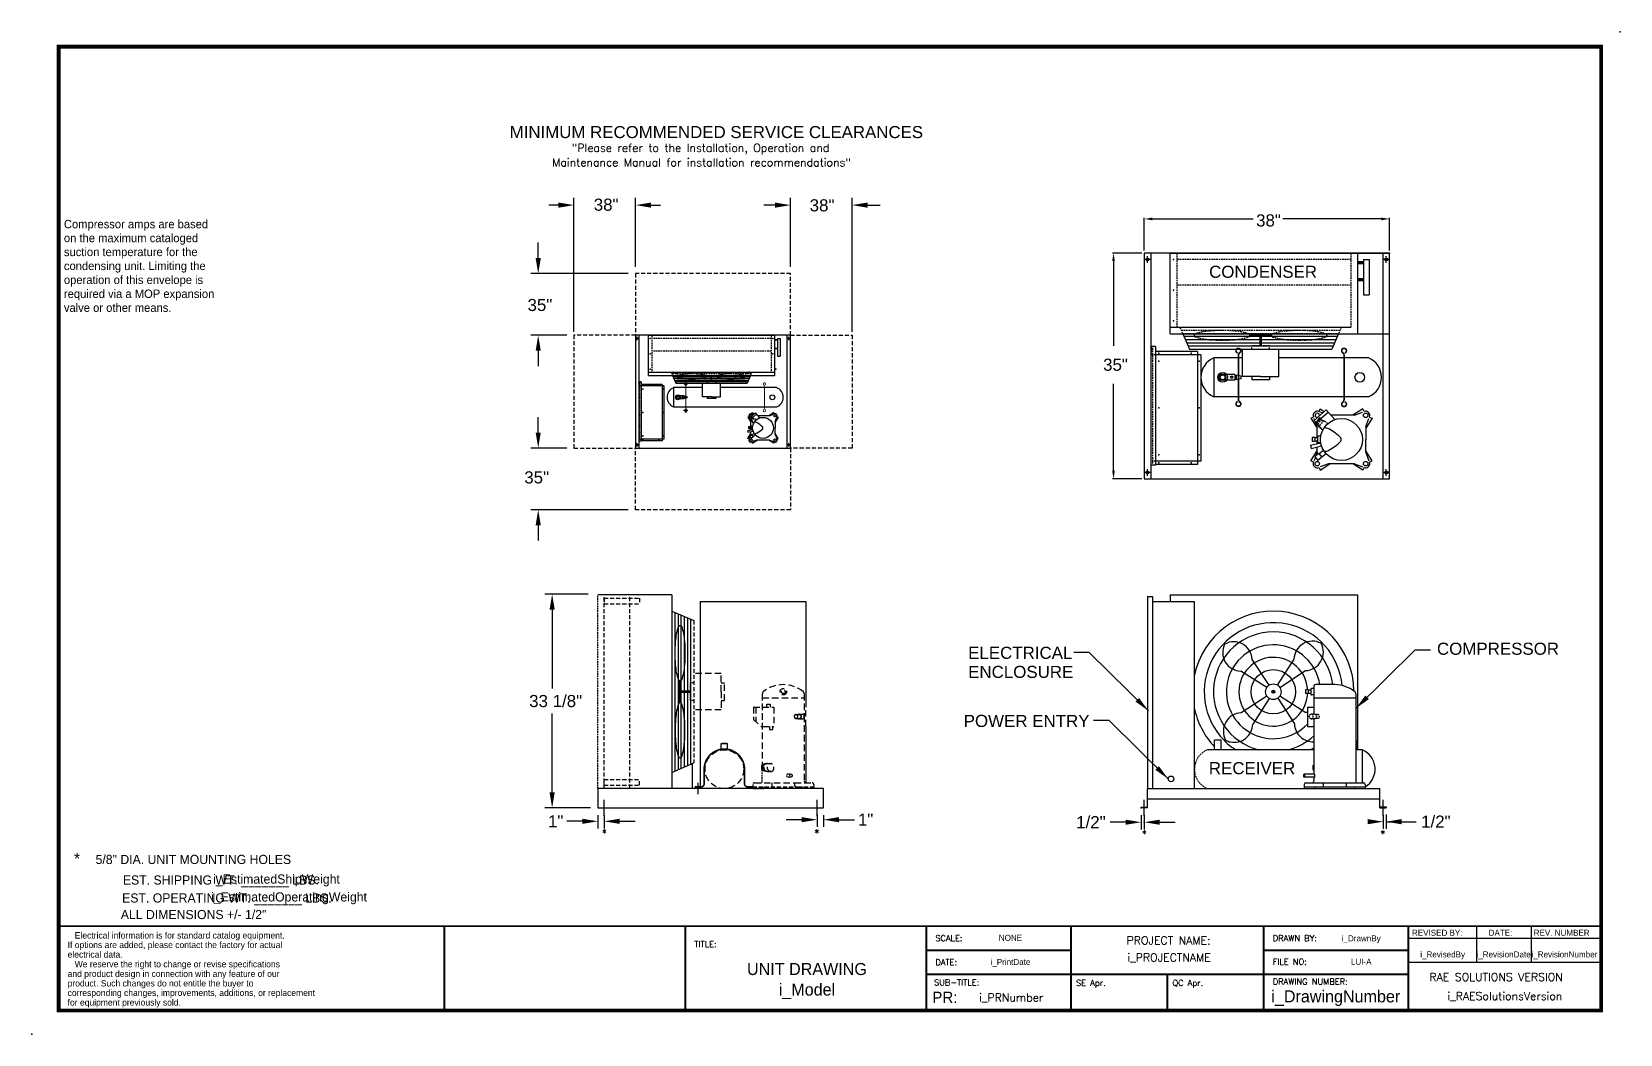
# Model space of a CAD drawing. Extents: x -17 to 230, y -3 to 152.
import ezdxf
from ezdxf.enums import TextEntityAlignment as Align

# ---------------------------------------------------------------- set-up
doc = ezdxf.new("R2010")
doc.units = 0
doc.header["$MEASUREMENT"] = 0
doc.linetypes.add('HIDDEN', pattern=[0.375, 0.25, -0.125])
doc.layers.get('0').update_dxf_attribs({"linetype": 'CONTINUOUS'})
doc.styles.add('dimentions', font='ARIAL.TTF')
doc.styles.add('SIMPLEX', font='SIMPLEX')
doc.dimstyles.get("Standard").update_dxf_attribs({"dimtxt": 1.245, "dimasz": 1.245, "dimexe": 0.18, "dimexo": 0.375, "dimgap": 0.09, "dimtad": 0, "dimtih": 1, "dimtoh": 1, "dimdec": 1, "dimzin": 0, "dimdsep": 46, "dimlunit": 5, "dimtxsty": 'STANDARD', "dimcen": 0.09, "dimadec": 0, "dimazin": 0, "dimtfac": 1, "dimtdec": 1, "dimtofl": 0, "dimtmove": 0, "dimatfit": 3, "dimfxl": 1, "dimtolj": 1, "dimtzin": 0, "dimarcsym": 0})

msp = doc.modelspace()

# ---------------------------------------------------------------- linework, layer by layer
at = {"color": 0, "lineweight": 30}
for p, q in [((67.4, 105.49), (67.4, 126.26)), ((76.95, 115.56), (76.95, 126.26)), ((100.95, 115.56), (100.95, 126.26)), ((100.95, 115.56), (100.95, 126.26)), ((110.5, 105.49), (110.5, 126.26)), ((65, 125.13), (63.52, 125.13)), ((79.35, 125.13), (80.81, 125.13)), ((98.55, 125.13), (96.83, 125.13)), ((112.9, 125.13), (114.86, 125.13)), ((155.79, 118.08), (155.79, 123.17)), ((193.79, 118.08), (193.79, 123.17)), ((157.04, 122.99), (172.64, 122.99)), ((192.55, 122.99), (177.27, 122.99)), ((61.86, 116.92), (61.86, 119.32)), ((155.42, 117.7), (150.84, 117.7)), ((151.02, 116.46), (151.02, 103.31)), ((155.79, 117.7), (155.79, 82.7)), ((193.79, 117.7), (155.79, 117.7)), ((156.79, 116.7), (155.88, 116.7)), ((156.29, 116.17), (156.29, 117.2)), ((156.79, 117.7), (156.79, 82.7)), ((159.82, 105.2), (159.82, 117.7)), ((159.82, 117.7), (193.79, 117.7)), ((188.82, 117.7), (188.82, 105.2)), ((189.76, 116.7), (189.76, 111.2)), ((189.76, 116.7), (190.64, 116.7)), ((190.64, 116.7), (190.64, 111.2)), ((192.79, 82.7), (192.79, 117.7)), ((193.79, 116.7), (192.88, 116.7)), ((193.29, 116.17), (193.29, 117.2)), ((193.79, 82.7), (193.79, 117.7)), ((75.82, 114.52), (60.74, 114.52)), ((189.76, 111.2), (190.64, 111.2)), ((159.82, 106.2), (187.82, 106.2)), ((66.32, 104.97), (60.74, 104.97)), ((66.27, 104.97), (60.74, 104.97)), ((100.95, 104.97), (76.95, 104.97)), ((76.95, 104.97), (76.95, 87.47)), ((77.45, 104.47), (76.99, 104.47)), ((77.2, 104.21), (77.2, 104.72)), ((77.45, 104.97), (77.45, 87.47)), ((78.96, 104.97), (98.46, 104.97)), ((78.96, 98.72), (78.96, 104.97)), ((98.46, 104.97), (98.46, 98.72)), ((98.93, 104.47), (98.93, 101.72)), ((98.93, 104.47), (99.37, 104.47)), ((99.37, 104.47), (99.37, 101.72)), ((100.45, 87.47), (100.45, 104.97)), ((100.95, 104.47), (100.49, 104.47)), ((100.7, 104.21), (100.7, 104.72)), ((100.95, 87.47), (100.95, 104.97)), ((159.82, 105.2), (193.79, 105.2)), ((161.75, 105.2), (162.77, 102.82)), ((185.7, 104.75), (161.94, 104.75)), ((185.49, 104.27), (162.15, 104.27)), ((162.36, 103.78), (185.29, 103.78)), ((185.89, 105.2), (184.87, 102.82)), ((61.86, 102.57), (61.86, 100.17)), ((98.93, 101.72), (99.37, 101.72)), ((156.79, 103.2), (156.79, 84.83)), ((157.54, 103.2), (156.79, 103.2)), ((157.54, 103.2), (157.54, 84.83)), ((164.04, 102.45), (157.54, 102.45)), ((164.54, 101.95), (157.54, 101.95)), ((162.57, 103.3), (185.08, 103.3)), ((162.77, 102.82), (184.87, 102.82)), ((164.04, 102.45), (164.04, 84.95)), ((164.54, 101.95), (164.54, 85.45)), ((171.01, 101.44), (166.56, 101.44)), ((166.56, 101.44), (166.56, 95.44)), ((171.01, 98.57), (171.01, 102.82)), ((176.64, 98.57), (176.64, 102.82)), ((184.81, 101.44), (176.64, 101.44)), ((190.56, 101.44), (184.81, 101.44)), ((78.96, 99.22), (98.46, 99.22)), ((78.96, 98.72), (98.46, 98.72)), ((82.68, 98.72), (83.19, 97.53)), ((94.65, 98.5), (82.77, 98.5)), ((94.75, 98.72), (94.24, 97.53)), ((169.81, 98.89), (167.33, 98.89)), ((167.33, 98.89), (167.33, 98)), ((169.81, 98.89), (169.81, 98)), ((170.06, 98.61), (169.81, 98.61)), ((170.06, 98.05), (170.06, 98.79)), ((170.78, 98.61), (170.06, 98.79)), ((170.78, 98.23), (170.78, 98.61)), ((173.82, 98.57), (171.01, 98.57)), ((172.45, 98.57), (172.45, 98.07)), ((173.82, 98.57), (176.64, 98.57)), ((175.2, 98.57), (175.2, 98.07)), ((77.45, 97.72), (77.45, 88.54)), ((77.82, 97.72), (77.45, 97.72)), ((77.82, 97.72), (77.82, 88.54)), ((81.07, 97.35), (77.82, 97.35)), ((81.32, 97.1), (77.82, 97.1)), ((81.07, 97.35), (81.07, 88.6)), ((81.32, 97.1), (81.32, 88.85)), ((87.31, 96.84), (82.82, 96.84)), ((82.82, 96.84), (82.82, 93.84)), ((94.55, 98.26), (82.88, 98.26)), ((82.98, 98.01), (94.44, 98.01)), ((83.08, 97.77), (94.34, 97.77)), ((83.19, 97.53), (94.24, 97.53)), ((85.05, 97.41), (84.4, 97.41)), ((84.73, 97.08), (84.73, 97.73)), ((87.31, 95.41), (87.31, 97.53)), ((90.12, 95.41), (90.12, 97.53)), ((98.82, 96.84), (90.12, 96.84)), ((151.02, 83.95), (151.02, 97.41)), ((169.81, 98), (167.33, 98)), ((170.06, 98.23), (169.81, 98.23)), ((170.78, 98.23), (170.06, 98.05)), ((175.2, 98.07), (172.45, 98.07)), ((82.82, 93.84), (98.82, 93.84)), ((84.45, 95.57), (83.21, 95.57)), ((83.21, 95.57), (83.21, 95.12)), ((84.45, 95.12), (83.21, 95.12)), ((84.45, 95.57), (84.45, 95.12)), ((84.57, 95.43), (84.45, 95.43)), ((84.57, 95.24), (84.45, 95.24)), ((84.93, 95.43), (84.57, 95.52)), ((84.57, 95.15), (84.57, 95.52)), ((84.93, 95.24), (84.57, 95.15)), ((84.73, 93.61), (84.73, 92.96)), ((84.93, 95.24), (84.93, 95.43)), ((88.71, 95.41), (87.31, 95.41)), ((88.03, 95.41), (88.03, 95.16)), ((89.4, 95.16), (88.03, 95.16)), ((88.71, 95.41), (90.12, 95.41)), ((89.4, 95.41), (89.4, 95.16)), ((190.56, 95.44), (166.56, 95.44)), ((61.86, 89.87), (61.86, 92.27)), ((85.05, 93.28), (84.4, 93.28)), ((94.53, 92.34), (94.33, 92.25)), ((94.33, 92.25), (94.82, 91.49)), ((94.53, 92.34), (94.52, 92.36)), ((94.62, 92.12), (94.57, 92.24)), ((95.52, 92.91), (94.58, 92.09)), ((95.24, 91.32), (94.58, 92.09)), ((94.79, 91.72), (94.64, 91.83)), ((94.82, 91.61), (94.67, 91.98)), ((95.68, 92.72), (94.74, 91.9)), ((94.82, 90.73), (94.82, 91.61)), ((94.95, 92.77), (94.94, 92.77)), ((94.95, 92.77), (95.04, 92.97)), ((95.04, 92.97), (95.36, 92.77)), ((95.23, 92.66), (95.06, 92.73)), ((96.19, 92.14), (95.52, 92.91)), ((97.71, 92.48), (95.89, 92.48)), ((98.35, 92.97), (97.59, 92.48)), ((97.71, 92.48), (98.34, 92.73)), ((98.44, 92.77), (98.35, 92.97)), ((98.44, 92.77), (98.46, 92.77)), ((98.58, 91.61), (98.57, 90.59)), ((99.06, 92.25), (98.58, 91.49)), ((98.58, 91.61), (98.82, 92.24)), ((98.87, 92.34), (98.87, 92.36)), ((98.87, 92.34), (99.06, 92.25)), ((182.02, 92.28), (181.62, 92.1)), ((181.62, 92.1), (182.59, 90.58)), ((182.02, 92.28), (182, 92.31)), ((182.19, 91.84), (182.1, 92.07)), ((183.99, 93.41), (182.11, 91.77)), ((183.44, 90.24), (182.11, 91.77)), ((182.53, 91.03), (182.24, 91.26)), ((182.59, 90.82), (182.3, 91.55)), ((184.32, 93.04), (182.43, 91.4)), ((182.87, 93.13), (182.83, 93.14)), ((182.87, 93.13), (183.05, 93.53)), ((183.05, 93.53), (183.67, 93.13)), ((183.42, 92.91), (183.07, 93.05)), ((185.33, 91.88), (183.99, 93.41)), ((188.37, 92.56), (184.74, 92.56)), ((189.66, 93.53), (188.13, 92.56)), ((188.37, 92.56), (189.63, 93.05)), ((189.84, 93.13), (189.66, 93.53)), ((189.84, 93.13), (189.87, 93.14)), ((191.09, 92.1), (190.11, 90.57)), ((190.11, 90.82), (190.6, 92.07)), ((190.69, 92.28), (190.7, 92.31)), ((190.69, 92.28), (191.09, 92.1)), ((81.32, 88.85), (77.82, 88.85)), ((94.29, 90.16), (95.09, 90.35)), ((94.29, 90.16), (94.35, 89.92)), ((94.33, 88.95), (94.82, 89.71)), ((94.53, 88.86), (94.33, 88.95)), ((94.35, 89.92), (95.15, 90.1)), ((94.43, 90.75), (94.43, 90.45)), ((94.64, 90.75), (94.43, 90.75)), ((94.64, 90.45), (94.43, 90.45)), ((94.68, 89.23), (94.57, 88.96)), ((94.64, 90.75), (94.64, 90.45)), ((94.84, 90.72), (94.64, 90.72)), ((94.84, 90.47), (94.64, 90.47)), ((94.95, 89.52), (94.64, 89.28)), ((94.64, 89.28), (94.86, 88.98)), ((94.82, 89.59), (94.72, 89.34)), ((94.82, 90.28), (94.82, 90.47)), ((94.82, 89.59), (94.82, 90.03)), ((94.84, 90.79), (94.84, 90.41)), ((95.18, 89.22), (94.86, 88.98)), ((95.09, 90.85), (94.9, 90.85)), ((95.09, 90.35), (94.9, 90.35)), ((94.95, 89.52), (95.18, 89.22)), ((95.31, 89.75), (94.97, 89.5)), ((95.04, 88.23), (95.81, 88.72)), ((95.69, 88.72), (95.06, 88.47)), ((95.5, 89.5), (95.16, 89.24)), ((97.71, 88.72), (95.69, 88.72)), ((98.35, 88.23), (97.59, 88.72)), ((97.71, 88.72), (98.34, 88.47)), ((98.58, 89.59), (98.57, 90.61)), ((99.06, 88.95), (98.58, 89.71)), ((98.58, 89.59), (98.82, 88.96)), ((98.87, 88.86), (99.06, 88.95)), ((98.87, 88.86), (98.87, 88.84)), ((181.82, 89.09), (181.82, 88.5)), ((182.24, 89.09), (181.82, 89.09)), ((182.24, 89.09), (182.24, 88.5)), ((182.63, 89.05), (182.24, 89.05)), ((182.59, 89.05), (182.59, 90.82)), ((182.63, 89.17), (182.63, 88.42)), ((183.14, 89.3), (182.76, 89.3)), ((190.11, 90.82), (190.1, 88.77)), ((190.11, 86.78), (190.1, 88.82)), ((66.27, 87.47), (60.74, 87.47)), ((66.27, 87.47), (60.74, 87.47)), ((76.95, 87.47), (100.95, 87.47)), ((77.45, 87.97), (76.99, 87.97)), ((77.2, 87.71), (77.2, 88.22)), ((77.82, 88.54), (77.45, 88.54)), ((81.07, 88.6), (77.82, 88.6)), ((94.95, 88.43), (95.04, 88.23)), ((98.44, 88.43), (98.35, 88.23)), ((98.44, 88.43), (98.46, 88.43)), ((100.95, 87.97), (100.49, 87.97)), ((100.95, 87.97), (100.49, 87.97)), ((100.7, 87.71), (100.7, 88.22)), ((181.54, 87.91), (183.14, 88.29)), ((181.54, 87.91), (181.66, 87.43)), ((181.62, 85.49), (182.59, 87.02)), ((181.66, 87.43), (183.26, 87.8)), ((182.24, 88.5), (181.82, 88.5)), ((182.86, 86.64), (182.23, 86.16)), ((182.63, 88.55), (182.24, 88.55)), ((182.59, 86.77), (182.4, 86.28)), ((182.59, 88.16), (182.59, 88.54)), ((182.59, 86.77), (182.59, 87.65)), ((183.14, 88.3), (182.76, 88.3)), ((182.86, 86.64), (183.32, 86.04)), ((183.58, 87.1), (182.9, 86.59)), ((183.96, 86.6), (183.28, 86.08)), ((191.09, 85.49), (190.11, 87.02)), ((190.11, 86.78), (190.6, 85.52)), ((156.79, 83.7), (155.88, 83.7)), ((156.29, 83.17), (156.29, 84.2)), ((157.54, 84.83), (156.79, 84.83)), ((164.54, 85.45), (157.54, 85.45)), ((164.04, 84.95), (157.54, 84.95)), ((182.02, 85.31), (181.62, 85.49)), ((182.31, 86.06), (182.1, 85.52)), ((182.23, 86.16), (182.68, 85.56)), ((183.32, 86.04), (182.68, 85.56)), ((182.87, 84.46), (183.05, 84.06)), ((183.05, 84.06), (184.57, 85.03)), ((184.33, 85.03), (183.07, 84.54)), ((188.37, 85.03), (184.33, 85.03)), ((189.66, 84.06), (188.13, 85.03)), ((188.37, 85.03), (189.63, 84.54)), ((189.84, 84.46), (189.66, 84.06)), ((189.84, 84.46), (189.87, 84.45)), ((190.69, 85.31), (191.09, 85.49)), ((190.69, 85.31), (190.7, 85.28)), ((193.79, 83.7), (192.88, 83.7)), ((193.79, 83.7), (192.88, 83.7)), ((193.29, 83.17), (193.29, 84.2)), ((155.42, 82.7), (150.84, 82.7)), ((155.79, 82.7), (193.79, 82.7)), ((75.82, 77.92), (60.74, 77.92)), ((61.86, 75.52), (61.86, 73.12)), ((69.62, 64.83), (62.9, 64.83)), ((156.29, 64.45), (156.29, 34.7)), ((156.29, 64.45), (157.04, 64.45)), ((157.04, 64.45), (157.04, 34.7)), ((159.82, 64.7), (159.82, 63.7)), ((188.82, 64.7), (188.82, 40.7)), ((64.02, 62.43), (64.02, 50.2)), ((157.04, 63.7), (163.54, 63.7)), ((163.54, 63.7), (163.54, 34.7)), ((181.2, 50), (180.78, 50)), ((180.78, 50), (180.78, 49.41)), ((181.2, 49.41), (180.78, 49.41)), ((181.2, 50), (181.2, 49.41)), ((181.59, 49.95), (181.2, 49.95)), ((181.59, 49.45), (181.2, 49.45)), ((181.59, 50.08), (181.59, 49.33)), ((182.06, 50.2), (181.71, 50.2)), ((182.06, 50.55), (182.06, 46.23)), ((185.31, 50.8), (182.31, 50.8)), ((188.56, 49.36), (188.56, 35.83)), ((181.07, 47.33), (182.06, 47.33)), ((181.07, 47.33), (181.07, 44.33)), ((182.06, 49.2), (181.71, 49.2)), ((182.06, 48.77), (188.56, 48.77)), ((64.02, 34.1), (64.02, 46.33)), ((181.07, 44.33), (182.06, 44.33)), ((182.06, 45.48), (182.06, 36.95)), ((182.06, 40.7), (165.56, 40.7)), ((189.56, 40.7), (188.69, 40.7)), ((189.56, 40.7), (189.56, 35.58)), ((85.71, 38.54), (85.71, 34.7)), ((182.16, 36.95), (180.56, 36.95)), ((181.92, 38.24), (181.92, 37.67)), ((106.08, 34.7), (71.08, 34.7)), ((71.08, 34.7), (71.08, 31.7)), ((86.58, 35.6), (86.58, 33.82)), ((101.62, 35.18), (101.62, 34.95)), ((102.88, 34.95), (102.88, 34.7)), ((104.57, 34.7), (102.88, 34.7)), ((104.57, 34.95), (104.57, 34.7)), ((106.08, 31.7), (106.08, 34.7)), ((156.29, 34.7), (192.29, 34.7)), ((156.29, 31.7), (156.29, 34.7)), ((167.04, 34.7), (192.29, 34.7)), ((182.16, 36.46), (180.56, 36.46)), ((180.58, 35.33), (180.58, 34.95)), ((180.58, 34.95), (190.04, 34.95)), ((180.58, 34.95), (180.58, 34.7)), ((182.06, 36.46), (182.06, 35.83)), ((182.27, 34.95), (182.27, 34.7)), ((183.53, 35.58), (183.53, 34.95)), ((187.09, 35.58), (187.09, 34.95)), ((188.35, 34.95), (188.35, 34.7)), ((190.04, 35.33), (190.04, 34.95)), ((190.04, 34.95), (190.04, 34.7)), ((190.06, 34.7), (191.76, 34.7)), ((192.29, 31.7), (192.29, 34.7)), ((72.08, 30.47), (72.08, 32.93)), ((72.08, 30.47), (72.08, 32.93)), ((105.08, 30.47), (105.08, 32.93)), ((105.08, 30.47), (105.08, 32.93)), ((155.79, 30.47), (155.79, 32.93)), ((156.29, 33.08), (192.29, 33.08)), ((192.79, 30.47), (192.79, 32.93)), ((69.96, 31.7), (62.9, 31.7)), ((68.68, 29.62), (66.28, 29.62)), ((71.08, 31.7), (106.08, 31.7)), ((71.08, 30.58), (71.08, 28.5)), ((72.08, 30.58), (72.08, 28.5)), ((74.48, 29.62), (76.88, 29.62)), ((102.68, 29.87), (100.28, 29.87)), ((105.08, 30.7), (105.08, 28.74)), ((106.08, 30.58), (106.08, 28.74)), ((108.48, 29.87), (110.88, 29.87)), ((155.29, 31.83), (156.29, 31.83)), ((155.29, 31.7), (155.29, 31.83)), ((156.29, 31.7), (155.29, 31.7)), ((155.29, 30.58), (155.29, 28.35)), ((155.79, 30.58), (155.79, 28.35)), ((193.29, 31.83), (192.29, 31.83)), ((192.29, 31.7), (193.29, 31.7)), ((192.79, 30.58), (192.79, 28.44)), ((193.29, 31.7), (193.29, 31.83)), ((193.29, 30.7), (193.29, 28.44)), ((193.29, 29.56), (197.94, 29.56)), ((195.69, 29.56), (197.94, 29.56)), ((152.89, 29.48), (150.49, 29.48)), ((158.19, 29.48), (160.59, 29.48)), ((47.31, 0.3), (47.31, 13.37)), ((84.66, 0.3), (84.66, 13.37)), ((122.01, 13.37), (196.71, 13.37)), ((122.01, 0.3), (122.01, 13.37)), ((144.42, 13.37), (144.42, 0.3)), ((174.3, 13.37), (174.3, 5.9)), ((196.71, 13.37), (196.71, 0.3)), ((196.71, 13.37), (226.59, 13.37)), ((196.71, 13.37), (196.71, 11.51)), ((207.25, 13.37), (207.25, 7.77)), ((215.74, 13.37), (215.74, 7.77)), ((196.71, 11.51), (226.59, 11.51)), ((144.42, 9.64), (122.01, 9.64)), ((174.3, 9.64), (196.71, 9.64)), ((174.3, 5.9), (174.3, 9.64)), ((196.71, 7.77), (226.59, 7.77)), ((196.71, 5.9), (122.01, 5.9)), ((159.36, 5.9), (159.36, 0.3)), ((174.3, 5.9), (174.3, 0.3))]:
    msp.add_line(p, q, dxfattribs=at)
at = {"color": 0, "linetype": 'HIDDEN', "lineweight": 30}
for p, q in [((160.82, 117.7), (160.82, 106.2)), ((187.82, 116.7), (160.82, 116.7)), ((187.82, 117.7), (187.82, 106.2)), ((187.82, 112.7), (160.82, 112.7)), ((161.32, 106.2), (161.72, 105.27)), ((186.32, 106.2), (185.92, 105.26)), ((79.46, 104.97), (79.46, 99.22)), ((97.96, 104.47), (79.46, 104.47)), ((97.96, 104.97), (97.96, 99.22)), ((186.12, 105.72), (161.53, 105.72)), ((161.74, 105.24), (185.91, 105.24)), ((97.96, 102.47), (79.46, 102.47)), ((156.79, 102.95), (156.79, 101.95)), ((156.79, 101.95), (156.86, 101.95)), ((156.86, 101.95), (156.86, 102.85)), ((156.98, 101.95), (156.98, 102.85)), ((157.04, 101.95), (156.98, 101.95)), ((157.04, 102.95), (157.04, 84.95)), ((157.04, 102.95), (157.04, 101.95)), ((157.54, 101.95), (157.04, 101.95)), ((175.2, 103.32), (172.45, 103.32)), ((172.45, 102.82), (172.45, 103.32)), ((175.2, 102.82), (175.2, 103.32)), ((82.46, 99.22), (82.66, 98.76)), ((94.86, 98.98), (82.57, 98.98)), ((82.67, 98.74), (94.76, 98.74)), ((83.46, 98.59), (83.46, 98.28)), ((92.45, 98.59), (92.45, 98.28)), ((94.96, 99.22), (94.76, 98.76)), ((77.45, 97.6), (77.45, 97.1)), ((77.45, 97.1), (77.48, 97.1)), ((77.48, 97.1), (77.48, 97.55)), ((77.54, 97.1), (77.54, 97.55)), ((77.57, 97.1), (77.54, 97.1)), ((77.57, 97.6), (77.57, 88.6)), ((77.57, 97.6), (77.57, 97.1)), ((77.82, 97.1), (77.57, 97.1)), ((83.46, 98.28), (93.96, 98.28)), ((89.4, 97.78), (88.03, 97.78)), ((88.03, 97.53), (88.03, 97.78)), ((89.4, 97.53), (89.4, 97.78)), ((95, 92.3), (94.64, 91.83)), ((94.89, 91.85), (94.74, 91.96)), ((95.15, 92.18), (94.79, 91.72)), ((94.96, 91.64), (94.82, 91.75)), ((95.05, 92.05), (94.9, 92.17)), ((95.31, 92.08), (94.93, 91.59)), ((95.25, 91.34), (94.93, 91.59)), ((95.15, 92.18), (95, 92.3)), ((95.27, 92.03), (95.12, 92.15)), ((95.63, 91.83), (95.31, 92.08)), ((182.96, 92.19), (182.24, 91.26)), ((182.74, 91.29), (182.44, 91.52)), ((183.26, 91.96), (182.53, 91.03)), ((182.88, 90.87), (182.59, 91.1)), ((183.06, 91.7), (182.76, 91.93)), ((183.58, 91.76), (182.81, 90.77)), ((183.26, 91.96), (182.96, 92.19)), ((183.5, 91.66), (183.2, 91.89)), ((184.22, 91.25), (183.58, 91.76)), ((77.82, 88.85), (77.57, 88.85)), ((183.45, 90.27), (182.81, 90.77)), ((157.54, 85.45), (157.04, 85.45)), ((71.08, 34.7), (71.08, 64.7)), ((72.08, 64.2), (72.08, 63.33)), ((85.47, 48.33), (85.47, 51.08)), ((85.97, 51.08), (85.47, 51.08)), ((85.97, 48.33), (85.47, 48.33)), ((182.15, 46.23), (181.67, 46.23)), ((182.15, 45.48), (181.67, 45.48)), ((182.66, 46.18), (182.31, 46.18)), ((182.66, 45.54), (182.31, 45.54)), ((188.69, 42.2), (188.56, 42.2)), ((188.69, 40.7), (188.69, 42.2)), ((182.06, 40.7), (181, 40.7)), ((96.59, 37.67), (96.45, 37.67)), ((96.45, 37.67), (96.59, 37.58)), ((96.59, 37.67), (96.68, 37.67)), ((96.59, 35.83), (96.59, 37.58)), ((96.91, 37.37), (96.59, 37.58)), ((97.14, 37.37), (96.68, 37.67)), ((97.14, 37.37), (96.91, 37.37)), ((97.14, 37.37), (97.17, 37.39)), ((97.38, 37.33), (97.89, 37.33)), ((100.97, 36.95), (100.59, 36.95)), ((182.06, 38.33), (181.92, 38.24)), ((181.92, 37.67), (182.06, 37.58)), ((86.58, 35.6), (86.58, 33.82)), ((95.11, 35.33), (95.11, 34.95)), ((95.11, 34.95), (95.11, 34.7)), ((95.11, 34.7), (96.8, 34.7)), ((96.8, 34.95), (96.8, 34.7)), ((100.97, 36.46), (100.59, 36.46)), ((104.57, 35.33), (104.57, 34.95))]:
    msp.add_line(p, q, dxfattribs=at)
at = {"color": 0, "linetype": 'HIDDEN', "lineweight": 30, "ltscale": 2.5}
for p, q in [((100.95, 114.52), (76.95, 114.52)), ((76.95, 114.52), (76.95, 104.97)), ((100.95, 104.97), (100.95, 114.52)), ((67.4, 104.97), (67.4, 87.47)), ((76.95, 104.97), (67.4, 104.97)), ((100.95, 104.97), (110.5, 104.97)), ((110.5, 104.97), (110.5, 87.47)), ((67.4, 87.47), (76.95, 87.47)), ((76.95, 77.92), (76.95, 87.47)), ((100.95, 87.47), (100.95, 77.92)), ((110.5, 87.47), (100.95, 87.47)), ((100.95, 77.92), (76.95, 77.92)), ((72.08, 34.7), (72.08, 64.7)), ((72.08, 64.2), (77.58, 64.2)), ((76.08, 34.7), (76.08, 64.7)), ((77.58, 64.2), (77.58, 63.33)), ((72.08, 63.33), (77.58, 63.33)), ((85.97, 60.75), (85.97, 38.66)), ((72.08, 36.08), (77.58, 36.08)), ((72.08, 35.2), (72.08, 36.08)), ((72.08, 35.2), (77.58, 35.2)), ((77.58, 35.2), (77.58, 36.08)), ((95.11, 34.95), (102.15, 34.95)), ((98.06, 35.58), (98.06, 34.95)), ((101.62, 35.18), (101.62, 35.58)), ((102.15, 34.95), (104.57, 34.95))]:
    msp.add_line(p, q, dxfattribs=at)
at = {"color": 0, "linetype": 'Continuous', "lineweight": 30}
for p, q in [((82.58, 64.7), (71.08, 64.7)), ((82.58, 64.7), (82.58, 34.7)), ((82.58, 62.2), (85.97, 60.75)), ((83.07, 37.41), (83.07, 62)), ((83.55, 61.79), (83.55, 37.62)), ((84.03, 37.83), (84.03, 61.58)), ((86.96, 63.7), (103.33, 63.7)), ((86.96, 63.7), (86.96, 46.89)), ((103.33, 63.7), (103.33, 47.33)), ((84.52, 38.03), (84.52, 61.37)), ((85, 61.17), (85, 38.24)), ((85.48, 60.96), (85.48, 38.45)), ((175.13, 50.71), (172.51, 54.7)), ((176.44, 50.72), (179, 54.75)), ((174.77, 50.35), (170.75, 52.91)), ((176.8, 50.37), (180.79, 52.98)), ((86.96, 46.89), (86.96, 34.7)), ((174.78, 49.04), (170.8, 46.43)), ((175.14, 48.68), (172.59, 44.66)), ((176.46, 48.69), (179.07, 44.71)), ((176.81, 49.06), (180.84, 46.5)), ((103.33, 44.36), (103.33, 35.58)), ((167.69, 42.2), (166.69, 42.2)), ((166.69, 40.7), (166.69, 42.2)), ((167.69, 40.7), (167.69, 42.2)), ((82.58, 37.2), (85.97, 38.66))]:
    msp.add_line(p, q, dxfattribs=at)
at = {"color": 0}
msp.add_line((159.82, 64.7), (188.82, 64.7), dxfattribs=at)
at = {"color": 0, "linetype": 'HIDDEN', "lineweight": 30, "ltscale": 4}
for p, q in [((90.22, 52.52), (85.97, 52.52)), ((90.22, 49.7), (90.22, 52.52)), ((90.22, 51.08), (90.72, 51.08)), ((90.22, 49.7), (90.22, 46.89)), ((90.72, 48.33), (90.72, 51.08)), ((96.59, 49.36), (96.59, 38.33)), ((103.09, 49.36), (103.09, 46)), ((90.22, 46.89), (85.97, 46.89)), ((90.22, 48.33), (90.72, 48.33)), ((95.22, 47.33), (95.22, 45.38)), ((95.22, 47.33), (96.59, 47.33)), ((95.61, 47.33), (95.61, 45.03)), ((96.59, 48.77), (103.09, 48.77)), ((96.59, 47.33), (98.4, 47.33)), ((97.28, 47.33), (97.28, 47.8)), ((97.28, 47.8), (97.79, 47.8)), ((97.79, 47.8), (97.79, 47.33)), ((98.4, 47.33), (98.4, 44.33)), ((103.33, 44.36), (103.33, 47.33)), ((95.22, 45.38), (96.39, 44.33)), ((96.39, 44.33), (96.59, 44.33)), ((96.59, 44.33), (98.4, 44.33)), ((97.71, 44.33), (97.71, 43.86)), ((98.22, 43.86), (98.22, 44.33)), ((101.79, 46.18), (102.31, 46.18)), ((101.79, 45.54), (102.31, 45.54)), ((102.31, 46.23), (102.78, 46.23)), ((102.31, 45.48), (102.78, 45.48)), ((103.09, 46), (103.09, 35.83)), ((97.71, 43.86), (98.22, 43.86)), ((90.21, 40.66), (90.21, 41.7)), ((90.21, 41.7), (91.21, 41.7)), ((91.03, 41.7), (90.38, 41.7)), ((91.21, 40.66), (91.21, 41.7)), ((96.59, 38.33), (96.45, 38.24)), ((96.45, 38.24), (96.45, 37.67)), ((96.45, 38.24), (96.45, 37.67)), ((96.59, 38.24), (96.45, 38.24)), ((96.91, 38.54), (96.59, 38.33)), ((96.59, 38.24), (96.68, 38.24)), ((97.14, 38.54), (96.68, 38.24)), ((96.68, 38.24), (96.68, 37.67)), ((97.14, 38.54), (96.91, 38.54)), ((97.14, 38.54), (97.17, 38.52)), ((97.38, 38.58), (97.89, 38.58)), ((95.36, 35.58), (101.59, 35.58)), ((101.59, 35.58), (104.32, 35.58))]:
    msp.add_line(p, q, dxfattribs=at)
at = {"color": 0, "const_width": 0.598}
msp.add_lwpolyline([(-12.45, 0.3), (226.59, 0.3), (226.59, 149.7), (-12.45, 149.7), (-12.45, 0.3)], dxfattribs=at)
at = {"color": 0, "lineweight": 30}
for points, const_width in [([(189.76, 116.21), (188.82, 116.21)], 0.5), ([(189.76, 113.56), (188.82, 113.56)], 0.5), ([(98.93, 104.23), (98.46, 104.23)], 0.25), ([(98.93, 102.9), (98.46, 102.9)], 0.25), ([(170.37, 101.84), (170.37, 95.04)], 0.25), ([(186.75, 101.84), (186.75, 95.04)], 0.25), ([(84.73, 97.04), (84.73, 93.64)], 0.125), ([(96.92, 97.04), (96.92, 93.64)], 0.125), ([(47.66, 13.37), (-12.45, 13.37)], 0.299), ([(226.59, 13.37), (47.31, 13.37), (47.31, 0.3)], 0.299), ([(84.66, 13.37), (84.66, 0.3)], 0.299), ([(122.01, 13.37), (122.01, 0.3)], 0.299), ([(144.42, 13.37), (144.42, 0.3)], 0.299), ([(174.3, 13.37), (174.3, 0.3)], 0.299), ([(196.71, 0.3), (196.71, 13.37), (226.59, 13.37)], 0.299), ([(144.42, 9.64), (122.01, 9.64)], 0.299), ([(196.71, 9.64), (174.3, 9.64), (174.3, 0.3)], 0.299), ([(196.71, 5.9), (122.01, 5.9)], 0.299), ([(159.36, 5.9), (159.36, 0.3)], 0.299)]:
    msp.add_lwpolyline(points, dxfattribs=dict(at, const_width=const_width))
at = {"color": 0, "linetype": 'HIDDEN', "lineweight": 30}
for points in [[(163.53, 104.94, 0.301925), (163.66, 104.74, 0.056443), (164.79, 104.41, 0.025102), (166.06, 104.26, 0.018), (167.84, 104.19, 0.018), (169.62, 104.26, 0.025102), (170.88, 104.41, 0.056443), (172.01, 104.74, 0.301925), (172.14, 104.94, 0.301925), (172.01, 105.14, 0.056443), (170.88, 105.47, 0.025102), (169.62, 105.63, 0.018), (167.84, 105.69, 0.018), (166.06, 105.63, 0.025102), (164.79, 105.47, 0.056443), (163.66, 105.14, 0.301925)], [(184.11, 104.94, -0.301925), (183.98, 104.74, -0.056443), (182.85, 104.41, -0.025102), (181.59, 104.26, -0.018), (179.81, 104.19, -0.018), (178.03, 104.26, -0.025102), (176.76, 104.41, -0.056443), (175.63, 104.74, -0.301925), (175.5, 104.94, -0.301925), (175.63, 105.14, -0.056443), (176.76, 105.47, -0.025102), (178.03, 105.63, -0.018), (179.81, 105.69, -0.018), (181.59, 105.63, -0.025102), (182.85, 105.47, -0.056443), (183.98, 105.14, -0.301925)], [(83.57, 98.59, 0.301925), (83.63, 98.49, 0.056443), (84.2, 98.33, 0.025102), (84.83, 98.25, 0.018), (85.72, 98.22, 0.018), (86.61, 98.25, 0.025102), (87.24, 98.33, 0.056443), (87.81, 98.49, 0.301925), (87.87, 98.59, 0.301925), (87.81, 98.69, 0.056443), (87.24, 98.86, 0.025102), (86.61, 98.94, 0.018), (85.72, 98.97, 0.018), (84.83, 98.94, 0.025102), (84.2, 98.86, 0.056443), (83.63, 98.69, 0.301925)], [(93.86, 98.59, -0.301925), (93.79, 98.49, -0.056443), (93.23, 98.33, -0.025102), (92.59, 98.25, -0.018), (91.71, 98.22, -0.018), (90.82, 98.25, -0.025102), (90.18, 98.33, -0.056443), (89.62, 98.49, -0.301925), (89.55, 98.59, -0.301925), (89.62, 98.69, -0.056443), (90.18, 98.86, -0.025102), (90.82, 98.94, -0.018), (91.71, 98.97, -0.018), (92.59, 98.94, -0.025102), (93.23, 98.86, -0.056443), (93.79, 98.69, -0.301925)]]:
    msp.add_lwpolyline(points, format="xyb", close=True, dxfattribs=at)
for points, const_width in [([(172.14, 104.94), (175.5, 104.94)], 0.42), ([(173.82, 104.49), (173.82, 103.32), (173.82, 104.94)], 0.42), ([(87.87, 98.59), (89.55, 98.59)], 0.21), ([(88.71, 98.37), (88.71, 97.78), (88.71, 98.59)], 0.21), ([(83.84, 51.38), (83.84, 48.02)], 0.42), ([(84.29, 49.7), (85.47, 49.7), (83.84, 49.7)], 0.42), ([(87.08, 34.95), (86.21, 34.95)], 0.25)]:
    msp.add_lwpolyline(points, dxfattribs=dict(at, const_width=const_width))
at = {"color": 0, "lineweight": 30}
for points, const_width in [([(170.53, 102.23, 5.493468), (170.27, 102.21, 21.751986)], 0.25), ([(170.68, 102.35, 0.276979), (170.37, 101.78, 0.276979)], 0.25), ([(186.59, 102.23, -5.493468), (186.85, 102.21, -21.751986)], 0.25), ([(186.44, 102.35, -0.276979), (186.75, 101.78, -0.276979)], 0.25), ([(84.81, 97.24, 5.493468), (84.68, 97.23, 21.751986)], 0.125), ([(84.88, 97.3, 0.276979), (84.73, 97.01, 0.276979)], 0.125), ([(96.84, 97.24, -5.493468), (96.97, 97.23, -21.751986)], 0.125), ([(96.76, 97.3, -0.276979), (96.92, 97.01, -0.276979)], 0.125), ([(84.88, 93.39, -0.276979), (84.73, 93.67, -0.276979)], 0.125), ([(96.76, 93.39, 0.276979), (96.92, 93.67, 0.276979)], 0.125), ([(170.53, 94.66, -5.493468), (170.27, 94.68, -21.751986)], 0.25), ([(170.68, 94.54, -0.276979), (170.37, 95.1, -0.276979)], 0.25), ([(186.59, 94.6, 5.493468), (186.85, 94.62, 21.751986)], 0.25), ([(186.44, 94.48, 0.276979), (186.75, 95.04, 0.276979)], 0.25), ([(84.81, 93.45, -5.493468), (84.68, 93.46, -21.751986)], 0.125), ([(96.84, 93.45, 5.493468), (96.97, 93.46, 21.751986)], 0.125)]:
    msp.add_lwpolyline(points, format="xyb", dxfattribs=dict(at, const_width=const_width))
for points in [[(169.15, 98.44), (169.23, 98.6), (169.41, 98.6), (169.5, 98.44), (169.41, 98.29), (169.23, 98.29)], [(84.12, 95.34), (84.16, 95.42), (84.25, 95.42), (84.29, 95.34), (84.25, 95.27), (84.16, 95.27)]]:
    msp.add_lwpolyline(points, close=True, dxfattribs=at)
at = {"color": 0, "linetype": 'Continuous', "lineweight": 30}
for points in [[(83.84, 59.99, -0.301925), (84.04, 59.86, -0.056443), (84.37, 58.73, -0.025102), (84.53, 57.47, -0.018), (84.59, 55.69, -0.018), (84.53, 53.91, -0.025102), (84.37, 52.64, -0.056443), (84.04, 51.52, -0.301925), (83.84, 51.38, -0.301925), (83.64, 51.52, -0.056443), (83.31, 52.64, -0.025102), (83.16, 53.91, -0.018), (83.09, 55.69, -0.018), (83.16, 57.47, -0.025102), (83.31, 58.73, -0.056443), (83.64, 59.86, -0.301925)], [(83.84, 39.41, 0.301925), (84.04, 39.55, 0.056443), (84.37, 40.67, 0.025102), (84.53, 41.94, 0.018), (84.59, 43.72, 0.018), (84.53, 45.5, 0.025102), (84.37, 46.76, 0.056443), (84.04, 47.89, 0.301925), (83.84, 48.02, 0.301925), (83.64, 47.89, 0.056443), (83.31, 46.76, 0.025102), (83.16, 45.5, 0.018), (83.09, 43.72, 0.018), (83.16, 41.94, 0.025102), (83.31, 40.67, 0.056443), (83.64, 39.55, 0.301925)]]:
    msp.add_lwpolyline(points, format="xyb", close=True, dxfattribs=at)
at = {"color": 0, "linetype": 'HIDDEN', "lineweight": 30, "ltscale": 4, "const_width": 0.25}
msp.add_lwpolyline([(93.83, 37.7, 1), (87.58, 37.7, 1)], format="xyb", dxfattribs=at)
for points in [[(87.58, 37.7), (87.58, 35.45)], [(93.83, 37.7), (93.83, 35.45)]]:
    msp.add_lwpolyline(points, dxfattribs=at)
at = {"color": 0, "linetype": 'HIDDEN', "lineweight": 30, "ltscale": 2.5, "const_width": 0.124}
msp.add_lwpolyline([(86.27, 34.95, -1), (86.14, 34.95, -1)], format="xyb", close=True, dxfattribs=at)
at = {"color": 0, "linetype": 'HIDDEN', "lineweight": 30, "ltscale": 2.5, "const_width": 0.25}
for points in [[(87.58, 35.45, -0.414214), (87.08, 34.95, -0.414214)], [(93.83, 35.45, 0.414214), (94.33, 34.95, 0.414214)]]:
    msp.add_lwpolyline(points, format="xyb", dxfattribs=at)
msp.add_lwpolyline([(94.33, 34.95), (95.21, 34.95)], dxfattribs=at)
at = {"color": 0, "linetype": 'HIDDEN', "lineweight": 30, "const_width": 0.124}
msp.add_lwpolyline([(95.14, 34.95, 1), (95.27, 34.95, 1)], format="xyb", close=True, dxfattribs=at)
at = {"color": 0, "lineweight": 30}
msp.add_lwpolyline([(180.83, 35.58), (189.79, 35.58)], dxfattribs=at)
for centre, radius in [((156.29, 116.7), 0.219), ((193.29, 116.7), 0.219), ((77.2, 104.47), 0.109), ((100.7, 104.47), 0.109), ((167.94, 98.44), 0.75), ((167.94, 98.44), 0.5), ((167.94, 98.44), 0.382), ((189.19, 98.44), 0.75), ((83.51, 95.34), 0.375), ((83.51, 95.34), 0.25), ((83.51, 95.34), 0.191), ((98.14, 95.34), 0.375), ((96.7, 90.6), 1.62), ((98.57, 92.47), 0.172), ((186.35, 88.8), 3.25), ((190.1, 92.55), 0.344), ((94.82, 88.72), 0.172), ((98.57, 88.72), 0.172), ((77.2, 87.97), 0.109), ((100.7, 87.97), 0.109), ((156.29, 83.7), 0.219), ((182.6, 85.05), 0.344), ((190.1, 85.05), 0.344), ((193.29, 83.7), 0.219), ((175.79, 49.7), 0.239), ((159.92, 36.2), 0.438)]:
    msp.add_circle(centre, radius, dxfattribs=at)
at = {"color": 0, "linetype": 'HIDDEN', "lineweight": 30}
for centre, radius in [((156.92, 102.95), 0.125), ((77.51, 97.6), 0.0625)]:
    msp.add_circle(centre, radius, dxfattribs=at)
at = {"color": 0, "linetype": 'Continuous', "lineweight": 30}
for radius in [3.44, 1.21]:
    msp.add_circle((175.79, 49.7), radius, dxfattribs=at)
at = {"color": 0, "linetype": 'HIDDEN', "lineweight": 30, "ltscale": 4}
for centre, radius in [((99.84, 49.7), 0.5), ((99.84, 49.7), 0.292), ((90.71, 37.7), 3)]:
    msp.add_circle(centre, radius, dxfattribs=at)
at = {"color": 0, "lineweight": 30}
for centre, radius, start, end in [((167.81, 98.44), 3.25, 112.6199, 247.3801), ((189.31, 98.44), 3.25, 292.6199, 67.3801), ((83.45, 95.34), 1.62, 112.6199, 247.3801), ((98.2, 95.34), 1.62, 292.6199, 67.3801), ((94.82, 92.47), 0.32, 68.6962, 201.3038), ((94.82, 92.47), 0.172, 352.4938, 269.5062), ((95.36, 90.77), 0.744, 61.5984, 90.7332), ((93.79, 87.86), 4.05, 45.1544, 61.5984), ((98.57, 92.47), 0.32, 338.6962, 111.3038), ((182.6, 92.55), 0.641, 68.6962, 201.3038), ((182.6, 92.55), 0.344, 352.4938, 269.5062), ((190.1, 92.55), 0.641, 338.6962, 111.3038), ((94.82, 88.72), 0.32, 155.6931, 294.2992), ((94.9, 90.79), 0.0625, 90, 180), ((94.9, 90.41), 0.0625, 180, 270), ((95.36, 90.43), 0.744, 269.2668, 298.4016), ((93.79, 93.34), 4.05, 298.4016, 314.8456), ((96.5, 90.61), 0.177, 357.8344, 45.1544), ((96.5, 90.6), 0.177, 314.8456, 2.1656), ((98.57, 88.72), 0.32, 248.6962, 21.3038), ((182.76, 89.17), 0.125, 90, 180), ((183.68, 89.13), 1.49, 61.5984, 90.7332), ((180.54, 83.32), 8.1, 45.1544, 61.5984), ((185.96, 88.82), 0.355, 357.8344, 45.1544), ((185.96, 88.79), 0.355, 314.8456, 2.1656), ((182.76, 88.42), 0.125, 180, 270), ((183.68, 88.46), 1.49, 269.2668, 298.4016), ((180.54, 94.27), 8.1, 298.4016, 314.8456), ((182.6, 85.05), 0.641, 155.6931, 294.2992), ((190.1, 85.05), 0.641, 248.6962, 21.3038), ((181.71, 50.08), 0.125, 90, 180), ((181.71, 49.33), 0.125, 180, 270), ((182.31, 50.55), 0.25, 90, 180), ((185.31, 45.82), 4.98, 52.1479, 90), ((188.06, 49.36), 0.5, 0, 52.1479), ((171.16, 44.52), 3.8, 218.0312, 238.3605), ((169.32, 43.55), 1.63, 235.6251, 264.7696), ((188.31, 37.7), 3.25, 302.2397, 67.3801), ((180.83, 35.33), 0.25, 90, 180), ((181.81, 35.83), 0.25, 270, 0), ((188.81, 35.83), 0.25, 180, 270), ((189.79, 35.33), 0.25, 0, 90)]:
    msp.add_arc(centre, radius, start, end, dxfattribs=at)
at = {"color": 0, "linetype": 'HIDDEN', "lineweight": 30}
for centre, radius, start, end in [((82.83, 98.59), 0.63, 0, 90), ((94.59, 98.59), 0.63, 90, 180), ((166.81, 37.7), 3.25, 112.6199, 247.3801), ((95.36, 35.33), 0.25, 90, 180), ((96.34, 35.83), 0.25, 270, 0), ((103.34, 35.83), 0.25, 180, 270)]:
    msp.add_arc(centre, radius, start, end, dxfattribs=at)
at = {"color": 0, "linetype": 'Continuous', "lineweight": 30}
for centre, radius, start, end in [((175.79, 49.7), 12.5, 0.4784, 168.5222), ((175.79, 49.7), 10.71, 5.1502, 224.6051), ((175.79, 49.7), 9.28, 6.7797, 255.8259), ((170.81, 55.76), 2.86, 152.1445, 268.6588), ((169.66, 54.59), 2.86, 2.1853, 118.6996), ((175.79, 49.7), 7.28, 8.6548, 316.3839), ((181.85, 54.68), 2.86, 62.1445, 178.6588), ((180.68, 55.84), 2.86, 272.1853, 28.6996), ((175.79, 49.7), 5.33, 3.1418, 356.8582), ((175.79, 49.7), 12.5, 191.4778, 223.2285), ((170.9, 43.57), 2.86, 92.1853, 208.6311), ((169.73, 44.73), 2.86, 258.5686, 358.6588), ((181.92, 44.82), 2.86, 182.1853, 272.717), ((180.77, 43.64), 2.86, 84.0957, 88.6588), ((175.79, 49.7), 9.28, 284.1741, 312.4654), ((175.79, 49.7), 10.71, 231.7866, 237.1772), ((175.79, 49.7), 10.71, 302.8228, 305.8152)]:
    msp.add_arc(centre, radius, start, end, dxfattribs=at)
at = {"color": 0, "linetype": 'HIDDEN', "lineweight": 30, "ltscale": 4}
for centre, radius, start, end in [((97.09, 49.36), 0.5, 127.8521, 180), ((99.84, 45.82), 4.98, 52.1479, 127.8521), ((102.59, 49.36), 0.5, 0, 52.1479)]:
    msp.add_arc(centre, radius, start, end, dxfattribs=at)
at = {"color": 0, "linetype": 'HIDDEN', "lineweight": 30, "ltscale": 2.5}
msp.add_arc((104.32, 35.33), 0.25, 0, 90, dxfattribs=at)
at = {"color": 0, "linetype": 'HIDDEN', "lineweight": 30, "ltscale": 4}
for centre, major_axis, ratio, start_param, end_param in [((101.79, 45.86), (0, 0.317), 0.79858, 0, 3.141593), ((102.31, 45.86), (0, 0.375), 0.817789, 0, 0.566098), ((102.31, 45.86), (0, 0.375), 0.817789, 2.575494, 3.141593), ((102.31, 45.86), (0, 0.375), 0.817789, 2.575494, 3.141593), ((102.78, 45.86), (0, 0.375), 0.817789, -3.141593, 0), ((102.78, 45.86), (0, 0.375), 0.817789, -3.141593, 0), ((97.38, 37.95), (0, 0.625), 0.807533, 0, 0.432297), ((97.89, 37.95), (0, 0.625), 0.807533, 3.141593, 6.283185)]:
    msp.add_ellipse(centre, major_axis=major_axis, ratio=ratio, start_param=start_param, end_param=end_param, dxfattribs=at)
at = {"color": 0, "linetype": 'HIDDEN', "lineweight": 30, "ltscale": 4, "extrusion": (0, 0, -1)}
for centre, major_axis, ratio, start_param, end_param in [((101.79, 45.86), (0, 0.317), 0.79858, 0, 3.141593), ((102.31, 45.86), (0, 0.375), 0.817789, 0, 3.141593), ((102.31, 45.86), (0, 0.317), 0.79858, 0, 3.141593), ((97.38, 37.95), (0, 0.625), 0.807533, 3.141593, 6.283185), ((97.89, 37.95), (0, 0.625), 0.807533, 3.141593, 6.283185), ((100.97, 36.7), (0.243, 0), 0.999917, -1.570796, 1.570796)]:
    msp.add_ellipse(centre, major_axis=major_axis, ratio=ratio, start_param=start_param, end_param=end_param, dxfattribs=at)
at = {"color": 0, "linetype": 'HIDDEN', "lineweight": 30, "extrusion": (0, 0, -1)}
for centre, major_axis, ratio, start_param, end_param in [((181.67, 45.86), (0, 0.375), 0.817789, 3.141593, 6.283185), ((182.15, 45.86), (0, 0.375), 0.817789, 0, 0.566098), ((182.15, 45.86), (0, 0.375), 0.817789, 0, 3.141593), ((182.15, 45.86), (0, 0.375), 0.817789, 2.575494, 3.141593), ((182.66, 45.86), (0, 0.317), 0.79858, 0, 3.141593), ((100.97, 36.7), (0.243, 0), 0.999917, -1.570796, 1.570796)]:
    msp.add_ellipse(centre, major_axis=major_axis, ratio=ratio, start_param=start_param, end_param=end_param, dxfattribs=at)
at = {"color": 0, "linetype": 'HIDDEN', "lineweight": 30}
msp.add_ellipse((181.67, 45.86), major_axis=(0, 0.375), ratio=0.817789, start_param=3.141593, end_param=6.283185, dxfattribs=at)
at = {"color": 0, "linetype": 'HIDDEN', "lineweight": 30, "extrusion": (0, 0, -1)}
msp.add_ellipse((100.59, 36.7), major_axis=(0.243, 0), ratio=0.999917, dxfattribs=at)
at = {"color": 0, "lineweight": 30}
msp.add_ellipse((180.56, 36.7), major_axis=(0, 0.243), ratio=0.236862, dxfattribs=at)
msp.add_ellipse((182.16, 36.7), major_axis=(0, 0.243), ratio=0.236862, start_param=3.141593, end_param=6.283185, dxfattribs=at)
at = {"color": 0}
for p in [(229.55, 152), (196.71, 0.3), (-16.63, -3.38)]:
    msp.add_point(p, dxfattribs=at)
at = {"color": 0, "linetype": 'ByBlock', "lineweight": 30}
for p in [(156.29, 116.7), (156.29, 116.7), (156.29, 116.7), (193.29, 116.7), (193.79, 117.7), (77.2, 104.47), (77.2, 104.47), (77.2, 104.47), (100.7, 104.47), (100.95, 104.97), (77.2, 87.97), (77.2, 87.97), (77.2, 87.97), (100.7, 87.97), (156.29, 83.7), (156.29, 83.7), (156.29, 83.7), (193.29, 83.7)]:
    msp.add_point(p, dxfattribs=at)
at = {"color": 0, "lineweight": 30}
for p in [(160.32, 116.7), (160.32, 111.95), (160.32, 107.2), (79.21, 104.47), (98.21, 104.47), (79.21, 102.1), (98.21, 102.1), (158.04, 102.2), (158.04, 100.95), (163.04, 102.2), (164.29, 100.95), (79.21, 99.72), (98.71, 99.72), (78.07, 97.22), (78.07, 96.6), (80.57, 97.22), (81.2, 96.6), (158.04, 93.7), (164.29, 93.7), (78.07, 92.97), (81.2, 92.97), (78.07, 89.35), (78.07, 88.72), (80.57, 88.72), (81.2, 89.35), (158.04, 86.45), (164.29, 86.45), (158.04, 85.2), (163.04, 85.2), (175.79, 49.7), (155.29, 31.7), (155.79, 31.7), (192.79, 31.7), (192.79, 29.56), (193.29, 31.83), (155.79, 29.48)]:
    msp.add_point(p, dxfattribs=at)
at = {"color": 0, "linetype": 'HIDDEN', "lineweight": 30}
for p in [(88.71, 98.59), (83.84, 49.7)]:
    msp.add_point(p, dxfattribs=at)
at = {"color": 0, "lineweight": 30}
for points in [[(65, 125.53), (65, 124.73), (67.4, 125.13)], [(79.35, 125.53), (79.35, 124.73), (76.95, 125.13)], [(98.55, 125.53), (98.55, 124.73), (100.95, 125.13)], [(112.9, 125.53), (112.9, 124.73), (110.5, 125.13)], [(157.04, 123.2), (157.04, 122.78), (155.79, 122.99)], [(192.55, 123.2), (192.55, 122.78), (193.79, 122.99)], [(62.26, 116.92), (61.46, 116.92), (61.86, 114.52)], [(151.23, 116.46), (150.81, 116.46), (151.02, 117.7)], [(62.26, 102.57), (61.46, 102.57), (61.86, 104.97)], [(62.26, 102.57), (61.46, 102.57), (61.86, 104.97)], [(62.26, 89.87), (61.46, 89.87), (61.86, 87.47)], [(62.26, 89.87), (61.46, 89.87), (61.86, 87.47)], [(151.23, 83.95), (150.81, 83.95), (151.02, 82.7)], [(62.26, 75.52), (61.46, 75.52), (61.86, 77.92)], [(63.62, 62.43), (64.42, 62.43), (64.02, 64.83)], [(63.62, 34.1), (64.42, 34.1), (64.02, 31.7)], [(68.68, 30.02), (68.68, 29.22), (71.08, 29.62)], [(74.48, 30.02), (74.48, 29.22), (72.08, 29.62)], [(102.68, 30.27), (102.68, 29.47), (105.08, 29.87)], [(108.48, 30.27), (108.48, 29.47), (106.08, 29.87)], [(152.89, 29.88), (152.89, 29.08), (155.29, 29.48)], [(158.19, 29.88), (158.19, 29.08), (155.79, 29.48)], [(190.39, 29.96), (190.39, 29.16), (192.79, 29.56)], [(195.69, 29.96), (195.69, 29.16), (193.29, 29.56)]]:
    msp.add_solid(points, dxfattribs=at)

# ---------------------------------------------------------------- texts
for s, height, style, p in [('MINIMUM RECOMMENDED SERVICE CLEARANCES', 1.8675, 'dimentions', (57.44, 135.52)), ('CONDENSER', 1.875, 'dimentions', (165.83, 113.86)), ('TITLE:', 0.934, 'SIMPLEX', (86.06, 10.1)), ('SCALE:', 0.934, 'SIMPLEX', (123.41, 11.04)), ('DRAWN BY:', 0.934, 'SIMPLEX', (175.7, 11.04)), ('DATE:', 0.934, 'SIMPLEX', (123.41, 7.3)), ('FILE NO:', 0.934, 'SIMPLEX', (175.7, 7.39)), ('SUB-TITLE:', 0.934, 'SIMPLEX', (123.21, 4.18)), ('SE Apr.', 0.934, 'SIMPLEX', (145.21, 4.1)), ('QC Apr.', 0.934, 'SIMPLEX', (160.15, 4.1)), ('DRAWING NUMBER:', 0.9337, 'SIMPLEX', (175.7, 4.3)), ('RAE SOLUTIONS VERSION', 1.24, 'SIMPLEX', (199.98, 4.86))]:
    msp.add_text(s, height=height, dxfattribs=dict(at, style=style)).set_placement(p)
for s, height, style, p in [('"Please refer to the Installation, Operation and', 1.24, 'SIMPLEX', (87.03, 133.39)), ('Maintenance Manual for installation recommendations"', 1.24, 'SIMPLEX', (87.17, 131.14)), ('RECEIVER', 1.875, 'dimentions', (172.49, 36.92)), ('*', 1.13, 'SIMPLEX', (72.12, 27.26)), ('*', 1.13, 'SIMPLEX', (105.04, 27.26)), ('*', 1.13, 'SIMPLEX', (155.8, 27.13)), ('*', 1.13, 'SIMPLEX', (192.76, 27.13)), ('PROJECT NAME:', 1.24, 'SIMPLEX', (159.55, 10.54)), ('i_PROJECTNAME', 1.24, 'SIMPLEX', (159.64, 7.89)), ('i_PRNumber', 1.24, 'SIMPLEX', (135.18, 1.68)), ('i_RAESolutionsVersion', 1.24, 'SIMPLEX', (211.68, 1.92))]:
    msp.add_text(s, height=height, dxfattribs=dict(at, style=style)).set_placement(p, align=Align.CENTER)
at = {"color": 0, "lineweight": 30, "style": 'dimentions'}
for s, p in [('ELECTRICAL', (128.49, 55.74)), ('COMPRESSOR', (201.15, 56.37)), ('ENCLOSURE', (128.49, 52.78)), ('POWER ENTRY', (127.8, 45.18))]:
    msp.add_text(s, height=1.875, dxfattribs=at).set_placement(p, align=Align.MIDDLE_LEFT)
at = {"color": 0, "lineweight": 30}
for s, height, p in [('*', 1.75, (-9.61, 22.97)), ('EST. SHIPPING WT. _______ LBS.', 1.4193, (12.68, 19.81)), ('i_EstimatedShipWeight', 1.4209, (21.3, 19.96)), ('EST. OPERATING WT. _______ LBS.', 1.4193, (13.62, 17.03)), ('i_EstimatedOperatingWeight', 1.4193, (23.24, 17.19)), ('ALL DIMENSIONS +/- 1/2"', 1.4193, (8.45, 14.46)), ('NONE', 0.934, (135.05, 11.09)), ('i_DrawnBy', 0.934, (189.41, 11.01)), ('UNIT DRAWING', 1.8675, (103.51, 5.79)), ('i_PrintDate', 0.9337, (135.05, 7.35)), ('LUI-A', 0.934, (189.41, 7.39)), ('i_RevisedBy', 0.9337, (202.03, 8.52)), ('i_RevisionDate', 0.9337, (211.47, 8.52)), ('i_RevisionNumber', 0.9337, (220.9, 8.52)), ('i_Model', 1.867, (103.51, 2.61)), ('i_DrawingNumber', 1.8675, (185.47, 1.55))]:
    msp.add_text(s, height=height, dxfattribs=at).set_placement(p, align=Align.CENTER)
for s, height, p in [('5/8" DIA. UNIT MOUNTING HOLES', 1.4193, (-6.74, 23)), ('REVISED BY:', 0.9337, (197.27, 11.87)), ('DATE:', 0.934, (209.16, 11.87)), ('REV. NUMBER', 0.9337, (216.14, 11.87))]:
    msp.add_text(s, height=height, dxfattribs=at).set_placement(p)
at = {"color": 0, "lineweight": 25}
for s, p in [('   Electrical information is for standard catalog equipment.', (-11.07, 11.45)), ('If options are added, please contact the factory for actual', (-11.07, 9.97)), ('electrical data.', (-11.07, 8.49)), ('   We reserve the right to change or revise specifications', (-11.07, 6.99)), ('and product design in connection with any feature of our', (-11.07, 5.5)), ('product. Such changes do not entitle the buyer to', (-11.07, 4.02)), ('corresponding changes, improvements, additions, or replacement ', (-11.07, 2.54)), ('for equipment previously sold.', (-11.07, 1.06))]:
    msp.add_text(s, height=0.988, dxfattribs=at).set_placement(p)
at = {"color": 0, "lineweight": 30}
msp.add_text('PR:', height=1.751, dxfattribs=at).set_placement((126.84, 1.46), align=Align.RIGHT)
at = {"color": 0, "lineweight": 30, "char_height": 1.875, "attachment_point": 5, "style": 'dimentions'}
for s, insert in [('38"', (175.04, 122.75)), ('\\A1;35"', (62.12, 109.64)), ('35"', (151.33, 100.38)), ('\\A1;35"', (61.62, 82.92)), ('33 1/8"', (64.56, 48.25)), ('\\A1;1"', (64.56, 29.62)), ('\\A1;1"', (112.6, 29.87)), ('1/2"', (147.52, 29.48)), ('1/2"', (200.98, 29.56))]:
    msp.add_mtext(s, dxfattribs=dict(at, insert=insert))
at = {"color": 0, "insert": (-12.13, 122.84), "char_height": 1.296, "attachment_point": 1}
msp.add_mtext_dynamic_manual_height_columns(' Compressor amps are based \\P on the maximum cataloged \\P suction temperature for the \\P condensing unit. Limiting the \\P operation of this envelope is \\P required via a MOP expansion \\P valve or other means.', width=36.3288, gutter_width=144.43, heights=[29.63], dxfattribs=at)
at = {"color": 0, "lineweight": 30, "style": 'dimentions'}
for p in [(72.39, 125.2), (105.85, 125.1)]:
    msp.add_attdef('38"', text='XXXXXXX', height=1.875, dxfattribs=at).set_placement(p, align=Align.MIDDLE)

# ---------------------------------------------------------------- leaders
at = {"color": 0, "lineweight": 30, "annotation_type": 0, "has_hookline": 1, "hookline_direction": 1}
for points in [[(156.42, 46.76), (147.26, 55.8), (144.86, 55.8)], [(159.48, 36.2), (150.33, 45.25), (147.93, 45.25)]]:
    msp.add_leader(points, dimstyle='Standard', override={"dimscale": 12, "dimtxt": 0.0938, "dimasz": 0.2, "dimexe": 0.0938, "dimexo": 0.0938, "dimgap": 0.09, "dimtad": 0, "dimlunit": 5, "dimtxsty": 'SIMPLEX', "dimcen": 0.0938, "dimtix": 1, "dimfrac": 2}, dxfattribs=at)
at = {"color": 0, "lineweight": 30, "annotation_type": 0, "has_hookline": 1, "hookline_direction": 1, "horizontal_direction": (-1, 0, 0)}
msp.add_leader([(188.61, 47.15), (197.77, 56.2), (200.17, 56.2)], dimstyle='Standard', override={"dimscale": 12, "dimtxt": 0.0938, "dimasz": 0.2, "dimexe": 0.0938, "dimexo": 0.0938, "dimgap": 0.09, "dimtad": 0, "dimlunit": 5, "dimtxsty": 'SIMPLEX', "dimcen": 0.0938, "dimtix": 1, "dimfrac": 2}, dxfattribs=at)

doc.saveas('drawing.dxf')
